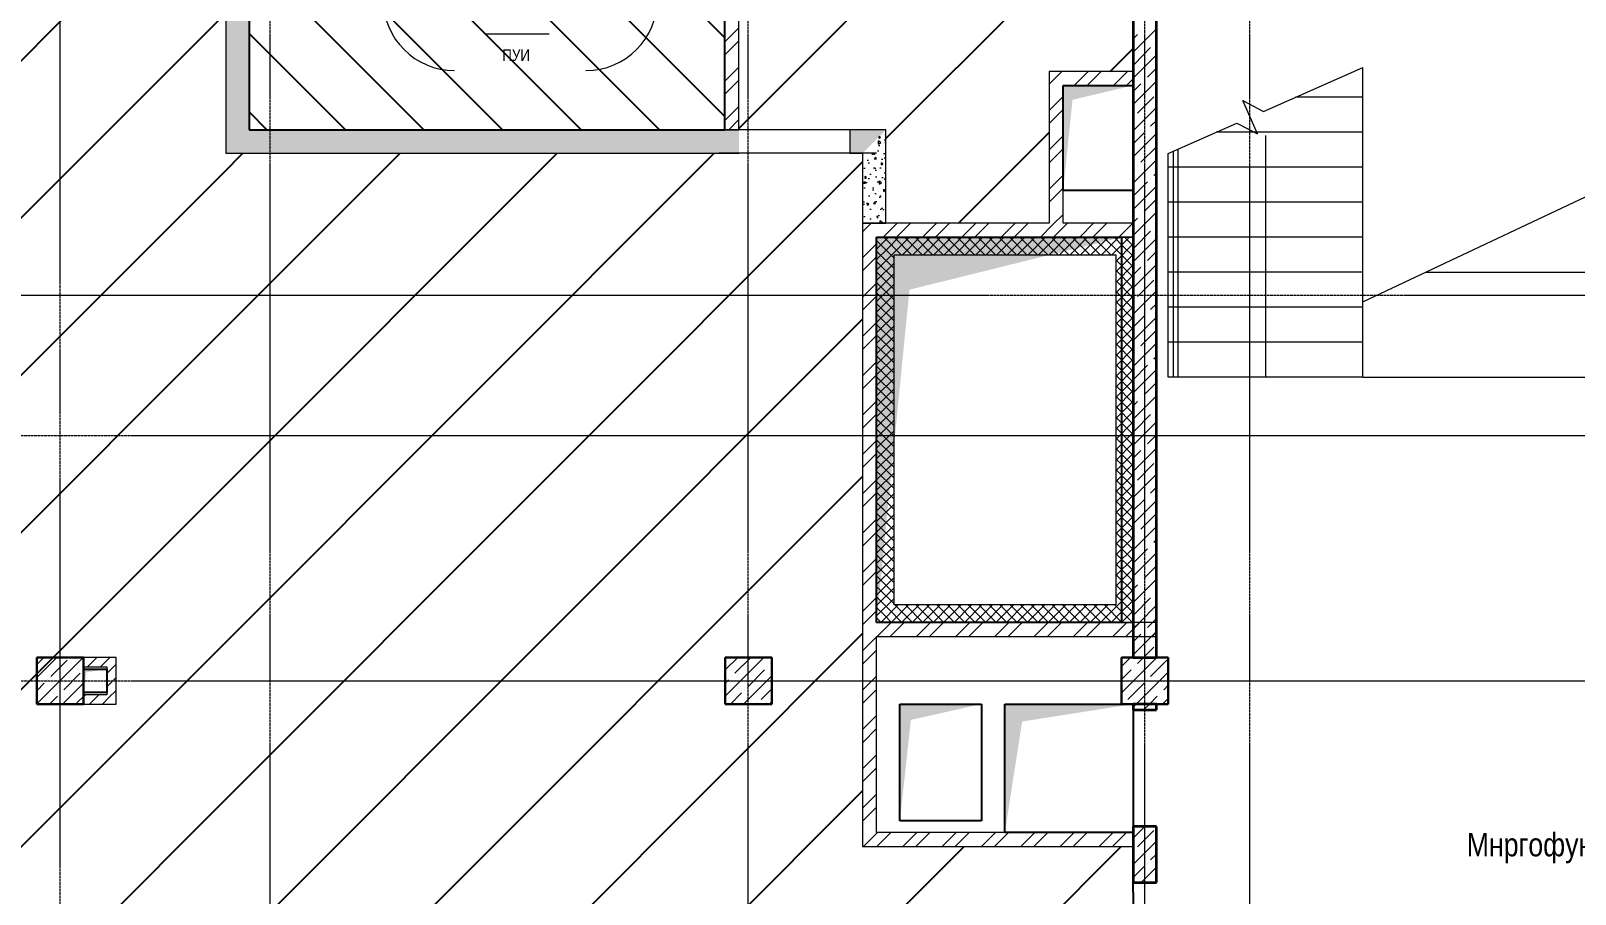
# Model space of a CAD drawing. Header units: millimetres. Extents: x 538266 to 1167394, y 114608 to 637157.
# Drawn here: x 847288 to 860527, y 193485 to 200880 of the extents above; entities that cross this region are included whole.
import ezdxf
from ezdxf.enums import TextEntityAlignment as Align

# ---------------------------------------------------------------- set-up
doc = ezdxf.new("R2010")
doc.units = ezdxf.units.MM
doc.linetypes.add('CENTER2', pattern=[28.575, 19.05, -3.175, 3.175, -3.175])
doc.linetypes.add('HIDDEN2', pattern=[4.7625, 3.175, -1.5875])
doc.layers.get('Defpoints').update_dxf_attribs({"color": 140})
doc.layers.add('A-AREA', color=7, linetype='Continuous', lineweight=15, true_color=0x7f7f7f)
doc.layers.add('РД_Оси_100', color=7, linetype='Continuous', lineweight=0, true_color=0x525252)
for name, color, linetype, lineweight in [('АР_Area', 5, 'Continuous', 5), ('АР_Колонны', 70, 'Continuous', 30), ('АР_площадь пом', 5, 'Continuous', 5), ('АР_Стены ЖБ', 7, 'Continuous', 35), ('АР_Стены кирпич', 32, 'Continuous', 20), ('АР_Стены ПЕНОблок', 52, 'Continuous', 20), ('АР_Утеплитель', 31, 'Continuous', 0), ('АР_Ф_ЛК', 7, 'Continuous', 5), ('АР_Штриховка', 8, 'Continuous', 0)]:
    doc.layers.add(name, color=color, linetype=linetype, lineweight=lineweight)
doc.layers.add('ЛК_Открытая', color=7, linetype='Continuous')
doc.layers.add('ФВ-5', color=7, linetype='Continuous')
doc.layers.add('РД_Проем', color=230, linetype='Continuous', lineweight=0, plot=False)
doc.layers.add('РД_проем_инж перемыч_подсчет', color=50, linetype='Continuous', plot=False)
doc.styles.add('style1', font='ARIALN.TTF')
pattern_1 = [(45, (602274.53, 0), (-168.3798, 168.3798), []), (45, (602386.78, 0), (-168.3798, 168.3798), [])]

# ---------------------------------------------------------------- blocks, each defined once
blk = doc.blocks.new('MOK-МаркаПом_овал_ареал')
for p, q in [((-5.36, 6.14), (5.89, 6.14)), ((-2.75, -3), (2.75, -3))]:
    blk.add_line(p, q)
for centre, radius, start, end in [((-5.36, 0), 6.14, 90, 270), ((5.89, 0), 6.14, 270, 90), ((-7.41, 0), 7.16, 0, 0.001)]:
    blk.add_arc(centre, radius, start, end)
at = {"color": 0, "style": 'style1'}
blk.add_attdef('АР-ПОМЕЩЕНИЕ:НОМЕР', text='', height=3, dxfattribs=at).set_placement((0.26, 0), align=Align.MIDDLE)
at = {"layer": 'Defpoints', "color": 2, "style": 'style1'}
blk.add_attdef('АР-ПОМЕЩЕНИЕ:НАИМЕНОВАНИЕ', text='', height=1, dxfattribs=at).set_placement((-0.09, -4.81), align=Align.MIDDLE)
blk = doc.blocks.new('MOK-МаркаПомещения1')
at = {"layer": 'A-AREA', "color": 0}
blk.add_line((-3.651, -1.944), (3.649, -1.944), dxfattribs=at)
at = {"layer": 'A-AREA', "color": 0, "style": 'style1'}
blk.add_attdef('АР-ПОМЕЩЕНИЕ:ПЛОЩАДЬ', text='', height=3, dxfattribs=at).set_placement((0, 0), align=Align.MIDDLE)
at = {"layer": 'Defpoints', "style": 'style1', "flags": 8}
blk.add_attdef('АР-ПОМЕЩЕНИЕ:НАИМЕНОВАНИЕ', text='', height=1, dxfattribs=at).set_placement((0, 2.956), align=Align.MIDDLE)
blk = doc.blocks.new('2_этаж')
at = {"layer": 'АР_Штриховка', "linetype": 'Continuous', "lineweight": 0, "true_color": 0x000000}
h = blk.add_hatch(dxfattribs=at)
h.set_pattern_fill('AR-CONC', color=18, angle=45, style=0)
h.set_pattern_definition([(95, (602274.53, 0), (140.09465, 117.55338), [19.05, -209.55]), (40, (602274.53, 0), (-160.01845, 110.17673), [15.24, -167.64058]), (145.451445, (602286.2, 9.8), (-19.9238, 227.7301), [16.19001, -178.09024]), (91.1842, (602238.6, 35.92), (221.41024, 161.95341), [28.575, -314.325]), (141.63556, (602257.06, 49.42), (-7.08662, 342.82676), [24.28502, -267.1356]), (36.18415, (602238.6, 35.92), (-7.08662, 342.82676), [22.85997, -251.45973]), (66, (602265.55, 44.9), (179.51998, 34.89515), [19.05, -209.55]), (11, (602265.55, 44.9), (-86.53993, 173.9412), [15.24, -167.64]), (116.451445, (602280.51, 47.81), (92.98005, 208.83634), [16.19001, -178.08994]), (82.5, (602274.53, 0), (-57.60547, 61.973414), [0, -165.608, 0, -170.18, 0, -168.275]), (52.5, (602274.53, 0), (-23.589727, 118.087), [0, -97.028, 0, -161.798, 0, -64.135]), (12.5, (602234.48, -40.05), (99.927863, 91.826196), [0, -63.5, 0, -198.12, 0, -262.89]), (2.5, (602216.52, -58.01), (86.763904, 122.72239), [0, -82.55, 0, -131.572, 0, -186.69])])
h.paths.add_polyline_path([(692594, 199833), (692794, 200033), (692794, 201083), (692594, 201083)], flags=0)
h.paths.add_polyline_path([(692594, 202183), (692794, 202183), (692794, 202443), (692594, 202443)], flags=0)
h.paths.add_polyline_path([(692594, 202443), (692794, 202443), (692794, 203343), (692594, 203343)], flags=0)
h.paths.add_polyline_path([(692594, 204443), (692794, 204443), (692794, 205263), (692594, 205263)], flags=0)
h.paths.add_polyline_path([(692594, 205263), (692794, 205263), (692794, 205533), (692594, 205533)], flags=0)
h.paths.add_polyline_path([(692594, 205533), (692794, 205533), (692794, 206033), (692594, 206033)], flags=0)
h.paths.add_polyline_path([(692594, 207133), (692794, 207133), (692794, 208333), (692594, 208333)], flags=0)
h.paths.add_polyline_path([(692594, 208333), (692794, 208333), (692794, 208453), (692594, 208453)], flags=0)
h = blk.add_hatch(dxfattribs=at)
h.set_pattern_fill('ANSI32', color=18, scale=25, style=0)
h.set_pattern_definition([(45, (602274.53, 0), (-168.3798, 168.3798), []), (45, (602386.78, 0), (-168.3798, 168.3798), [])])
h.paths.add_polyline_path([(696994, 201113), (696874, 201113), (696874, 200033), (696994, 200033)], flags=0)
h = blk.add_hatch(dxfattribs=at)
h.set_pattern_fill('ANSI32', color=18, scale=25, style=0)
h.set_pattern_definition([(45, (602274.53, -9e-11), (-168.3798, 168.3798), []), (45, (602386.78, -9e-11), (-168.3798, 168.3798), [])])
h.paths.add_polyline_path([(699654, 199233), (699734, 199203), (699774, 199233), (699774, 200413), (699654, 200533)], flags=0)
h = blk.add_hatch(dxfattribs=at)
h.set_pattern_fill('ANSI32', color=18, scale=25, style=0)
h.set_pattern_definition([(45, (602274.53, 0), (-168.3798, 168.3798), []), (45, (602386.78, 0), (-168.3798, 168.3798), [])])
h.paths.add_polyline_path([(699654, 200533), (699774, 200413), (700374, 200413), (700374, 200533)], flags=0)
h = blk.add_hatch(dxfattribs=at)
h.set_pattern_fill('AR-CONC', color=18, angle=45, style=0)
h.set_pattern_definition([(95, (602274.53, 0), (140.09465, 117.55338), [19.05, -209.55]), (40, (602274.53, 0), (-160.01845, 110.17673), [15.24, -167.64058]), (145.451445, (602286.2, 9.8), (-19.9238, 227.7301), [16.19001, -178.09024]), (91.1842, (602238.6, 35.92), (221.41024, 161.95341), [28.575, -314.325]), (141.63556, (602257.06, 49.42), (-7.08662, 342.82676), [24.28502, -267.1356]), (36.18415, (602238.6, 35.92), (-7.0866, 342.82676), [22.85997, -251.45973]), (66, (602265.55, 44.9), (179.51998, 34.89515), [19.05, -209.55]), (11, (602265.55, 44.9), (-86.53993, 173.9412), [15.24, -167.64]), (116.451445, (602280.51, 47.81), (92.98005, 208.83634), [16.19001, -178.08994]), (82.5, (602274.53, 0), (-57.60547, 61.973414), [0, -165.608, 0, -170.18, 0, -168.275]), (52.5, (602274.53, 0), (-23.589727, 118.087), [0, -97.028, 0, -161.798, 0, -64.135]), (12.5, (602234.48, -40.05), (99.927863, 91.826196), [0, -63.5, 0, -198.12, 0, -262.89]), (2.5, (602216.52, -58.01), (86.763904, 122.72239), [0, -82.55, 0, -131.572, 0, -186.69])])
h.paths.add_polyline_path([(692794, 200033), (692594, 199833), (696994, 199833), (696994, 200033)], flags=0)
h.paths.add_polyline_path([(697944, 200033), (697944, 199833), (698054, 199833), (698254, 200033)], flags=0)
h = blk.add_hatch(dxfattribs=at)
h.set_pattern_fill('AR-CONC', color=18, angle=-315, style=0)
h.set_pattern_definition([(95, (602274.53, 3e-11), (140.09465, 117.55338), [19.05, -209.55]), (40, (602274.53, 3e-11), (-160.01845, 110.17673), [15.24, -167.64058]), (145.451445, (602286.2, 9.8), (-19.9238, 227.7301), [16.19001, -178.09024]), (91.1842, (602238.6, 35.92), (221.41024, 161.95341), [28.575, -314.325]), (141.63556, (602257.06, 49.42), (-7.08662, 342.82676), [24.28502, -267.1356]), (36.18415, (602238.6, 35.92), (-7.0866, 342.82676), [22.85997, -251.45973]), (66, (602265.55, 44.9), (179.51998, 34.89515), [19.05, -209.55]), (11, (602265.55, 44.9), (-86.53993, 173.9412), [15.24, -167.64]), (116.451445, (602280.51, 47.81), (92.98005, 208.83634), [16.19001, -178.08994]), (82.5, (602274.53, 3e-11), (-57.60547, 61.973414), [0, -165.608, 0, -170.18, 0, -168.275]), (52.5, (602274.53, 3e-11), (-23.589727, 118.087), [0, -97.028, 0, -161.798, 0, -64.135]), (12.5, (602234.48, -40.05), (99.927863, 91.826196), [0, -63.5, 0, -198.12, 0, -262.89]), (2.5, (602216.52, -58.01), (86.763904, 122.72239), [0, -82.55, 0, -131.572, 0, -186.69])])
h.paths.add_polyline_path([(698254, 200033), (698054, 199833), (698054, 199233), (698254, 199233)], flags=0)
h = blk.add_hatch(dxfattribs=at)
h.set_pattern_fill('ANSI32', color=18, scale=25, style=0)
h.set_pattern_definition([(45, (602274.53, 2e-08), (-168.3798, 168.3798), []), (45, (602386.78, 2e-08), (-168.3798, 168.3798), [])])
h.paths.add_polyline_path([(698054, 199233), (698174, 199113), (699774, 199113), (699734, 199203), (699654, 199233)], flags=0)
h.paths.add_polyline_path([(699774, 199233), (699734, 199203), (699774, 199113), (700374, 199113), (700374, 199233)], flags=0)
h = blk.add_hatch(dxfattribs=at)
h.set_pattern_fill('ANSI32', color=18, scale=25, style=0)
h.set_pattern_definition([(45, (602274.53, -6e-11), (-168.3798, 168.3798), []), (45, (602386.78, -6e-11), (-168.3798, 168.3798), [])])
h.paths.add_polyline_path([(698054, 193893), (698174, 194013), (698174, 195693), (698144, 195773), (698054, 195813)], flags=0)
h.paths.add_polyline_path([(698054, 195813), (698144, 195773), (698174, 195813), (698174, 199113), (698054, 199233)], flags=0)
h = blk.add_hatch(dxfattribs=at)
h.set_pattern_fill('ANSI37', color=18, scale=20, angle=-360, style=0)
h.set_pattern_definition([(45, (602274.53, 0), (-44.90128, 44.90128), []), (135, (602274.53, 0), (-44.90128, -44.90128), [])])
h.paths.add_polyline_path([(698324, 198963), (698174, 199113), (698174, 195813), (698324, 195963)], flags=0)
h = blk.add_hatch(dxfattribs=at)
h.set_pattern_fill('ANSI37', color=18, scale=20, angle=-360, style=0)
h.set_pattern_definition([(45, (602274.53, 3e-11), (-44.90128, 44.90128), []), (135, (602274.53, 3e-11), (-44.90128, -44.90128), [])])
h.paths.add_polyline_path([(700224, 198963), (700374, 199113), (698174, 199113), (698324, 198963)], flags=0)
h = blk.add_hatch(dxfattribs=at)
h.set_pattern_fill('ANSI37', color=18, scale=20, style=0)
h.set_pattern_definition([(45, (602274.53, -3e-11), (-44.90128, 44.90128), []), (135, (602274.53, -3e-11), (-44.90128, -44.90128), [])])
h.paths.add_polyline_path([(700226, 195963), (700376, 195813), (700374, 199113), (700224, 198963)], flags=0)
h = blk.add_hatch(dxfattribs=at)
h.set_pattern_fill('ANSI37', color=18, scale=20, style=0)
h.set_pattern_definition([(45, (602274.53, 0), (-44.90128, 44.90128), []), (135, (602274.53, 0), (-44.90128, -44.90128), [])])
h.paths.add_polyline_path([(698324, 195963), (698174, 195813), (700376, 195813), (700226, 195963)], flags=0)
h = blk.add_hatch(dxfattribs=at)
h.set_pattern_fill('ANSI32', color=18, scale=25, angle=360, style=0)
h.set_pattern_definition(pattern_1)
h.paths.add_polyline_path([(700574, 195693), (700574, 195813), (698174, 195813), (698144, 195773), (698174, 195693)], flags=0)
at = {"layer": 'АР_Штриховка', "linetype": 'Continuous', "lineweight": 0, "ltscale": 0.5, "true_color": 0x000000}
h = blk.add_hatch(dxfattribs=at)
h.set_pattern_fill('ANSI31', color=18, scale=25, style=0)
h.set_pattern_definition([(45, (602274.53, 0), (-56.1266, 56.1266), [])])
h.paths.add_polyline_path([(691374, 195513), (691374, 195433), (691574, 195433), (691654, 195513)], flags=0)
h = blk.add_hatch(dxfattribs=at)
h.set_pattern_fill('ANSI31', color=18, scale=25, style=0)
h.set_pattern_definition([(45, (602274.53, 0), (-56.1266, 56.1266), [])])
h.paths.add_polyline_path([(691574, 195193), (691654, 195113), (691654, 195513), (691574, 195433)], flags=0)
h = blk.add_hatch(dxfattribs=at)
h.set_pattern_fill('ANSI31', color=18, scale=25, angle=360, style=0)
h.set_pattern_definition([(45, (602274.53, 0), (-56.1266, 56.1266), [])])
h.paths.add_polyline_path([(691654, 195113), (691574, 195193), (691374, 195193), (691374, 195113)], flags=0)
at = {"layer": 'АР_Штриховка', "linetype": 'Continuous', "lineweight": 0, "true_color": 0x000000}
h = blk.add_hatch(dxfattribs=at)
h.set_pattern_fill('ANSI32', color=18, scale=25, angle=360, style=0)
h.set_pattern_definition(pattern_1)
h.paths.add_polyline_path([(700374, 193893), (700374, 194013), (698174, 194013), (698054, 193893)], flags=0)
at = {"color": 18, "linetype": 'Continuous', "true_color": 0x000000}
for p, q in [((699774, 199513), (699774, 200413)), ((699774, 200413), (700374, 200413)), ((700374, 200413), (700374, 199513)), ((700374, 199513), (699774, 199513)), ((698174, 195813), (698174, 199113)), ((698174, 199113), (700274, 199113)), ((700274, 199113), (700274, 195813)), ((700274, 195813), (698174, 195813)), ((691374, 195212), (691374, 195412)), ((691374, 195412), (691574, 195412)), ((691374, 195212), (691374, 195412)), ((691374, 195412), (691574, 195412)), ((691574, 195412), (691574, 195212)), ((691574, 195412), (691574, 195212)), ((691574, 195212), (691374, 195212)), ((691574, 195212), (691374, 195212)), ((698374, 194113), (698374, 195113)), ((698374, 195113), (699074, 195113)), ((699074, 195113), (699074, 194113)), ((699274, 194013), (699274, 195113)), ((699274, 195113), (700374, 195113)), ((700374, 195113), (700374, 194013)), ((699074, 194113), (698374, 194113)), ((700374, 194013), (699274, 194013))]:
    blk.add_line(p, q, dxfattribs=at)
for points in [[(699774, 199513), (699774, 200413), (699854, 200290), (700374, 200413)], [(698174, 195813), (698174, 199113), (698456, 198663), (700274, 199113)], [(691374, 195212), (691374, 195412), (691400, 195385), (691574, 195412)], [(691374, 195212), (691374, 195412), (691400, 195385), (691574, 195412)], [(698374, 194113), (698374, 195113), (698468, 194977), (699074, 195113)], [(699274, 194013), (699274, 195113), (699422, 194963), (700374, 195113)]]:
    blk.add_solid(points, dxfattribs=at)
at = {"layer": 'АР_Колонны', "color": 18, "linetype": 'HIDDEN2', "lineweight": 25, "true_color": 0x000000}
for p, q in [((690974, 195513), (691374, 195513)), ((690974, 195113), (690974, 195513)), ((691374, 195513), (691374, 195113)), ((696876, 195513), (697276, 195513)), ((696876, 195113), (696876, 195513)), ((697276, 195513), (697276, 195113)), ((700274, 195513), (700674, 195513)), ((700274, 195113), (700274, 195513)), ((700674, 195513), (700674, 195113)), ((691374, 195113), (690974, 195113)), ((697276, 195113), (696876, 195113)), ((700674, 195113), (700274, 195113))]:
    blk.add_line(p, q, dxfattribs=at)
at = {"layer": 'АР_Колонны', "color": 18, "linetype": 'Continuous', "lineweight": 15, "true_color": 0x000000}
for p, q in [((691374, 195513), (690974, 195513)), ((690974, 195513), (690974, 195113)), ((691374, 195513), (690974, 195513)), ((690974, 195513), (690974, 195113)), ((691374, 195113), (691374, 195513)), ((691374, 195113), (691374, 195513)), ((697276, 195513), (696876, 195513)), ((696876, 195513), (696876, 195113)), ((697276, 195513), (696876, 195513)), ((696876, 195513), (696876, 195113)), ((697276, 195113), (697276, 195513)), ((697276, 195113), (697276, 195513)), ((700674, 195513), (700274, 195513)), ((700274, 195513), (700274, 195113)), ((700674, 195513), (700274, 195513)), ((700274, 195513), (700274, 195113)), ((700674, 195113), (700674, 195513)), ((700674, 195113), (700674, 195513)), ((690974, 195113), (691374, 195113)), ((690974, 195113), (691374, 195113)), ((696876, 195113), (697276, 195113)), ((696876, 195113), (697276, 195113)), ((700274, 195113), (700674, 195113)), ((700274, 195113), (700674, 195113))]:
    blk.add_line(p, q, dxfattribs=at)
at = {"layer": 'АР_Стены ЖБ', "color": 18, "linetype": 'Continuous', "lineweight": 35, "true_color": 0x000000}
for p, q in [((700374, 201113), (700374, 195813)), ((700574, 195813), (700574, 201113)), ((700374, 195813), (700374, 195513)), ((700574, 195513), (700574, 195813)), ((700374, 195513), (700574, 195513)), ((700574, 195113), (700374, 195113)), ((700374, 195113), (700374, 195063)), ((700374, 195063), (700574, 195063)), ((700574, 195063), (700574, 195113)), ((700574, 194063), (700374, 194063)), ((700374, 194063), (700374, 193583)), ((700574, 193583), (700574, 194063)), ((700374, 193583), (700574, 193583))]:
    blk.add_line(p, q, dxfattribs=at)
at = {"layer": 'АР_Стены ЖБ', "color": 18, "linetype": 'Continuous', "lineweight": 30, "true_color": 0x000000}
for p, q in [((691374, 195513), (690974, 195513)), ((690974, 195513), (690974, 195113)), ((691374, 195113), (691374, 195513)), ((697276, 195513), (696876, 195513)), ((696876, 195513), (696876, 195113)), ((697276, 195113), (697276, 195513)), ((700674, 195513), (700274, 195513)), ((700274, 195513), (700274, 195113)), ((700674, 195113), (700674, 195513)), ((690974, 195113), (691374, 195113)), ((696876, 195113), (697276, 195113)), ((700274, 195113), (700674, 195113))]:
    blk.add_line(p, q, dxfattribs=at)
at = {"layer": 'АР_Стены кирпич', "color": 18, "linetype": 'Continuous', "lineweight": 20, "true_color": 0x000000}
for p, q in [((696874, 201113), (696874, 200033)), ((696994, 200033), (696994, 201113)), ((699654, 200533), (699654, 199233)), ((700374, 200533), (699654, 200533)), ((700374, 200413), (700374, 200533)), ((699774, 199233), (699774, 200413)), ((699774, 200413), (700374, 200413)), ((696874, 200033), (696994, 200033)), ((699654, 199233), (698054, 199233)), ((698054, 199233), (698054, 195813)), ((700374, 199233), (699774, 199233)), ((700374, 199113), (700374, 199233)), ((698174, 199113), (699774, 199113)), ((698174, 195813), (698174, 199113)), ((699774, 199113), (700374, 199113)), ((698054, 195813), (698054, 193893)), ((700574, 195813), (698174, 195813)), ((700574, 195693), (700574, 195813)), ((698174, 195693), (700574, 195693)), ((698174, 194013), (698174, 195693)), ((700374, 194013), (698174, 194013)), ((700374, 193893), (700374, 194013)), ((698054, 193893), (700374, 193893))]:
    blk.add_line(p, q, dxfattribs=at)
at = {"layer": 'АР_Стены ПЕНОблок', "color": 18, "linetype": 'Continuous', "lineweight": 20, "true_color": 0x000000}
for p, q in [((692594, 201083), (692594, 199833)), ((692794, 200033), (692794, 201083)), ((696994, 200033), (692794, 200033)), ((697944, 200033), (697944, 199833)), ((698254, 200033), (697944, 200033)), ((698254, 199233), (698254, 200033)), ((692594, 199833), (696994, 199833)), ((697944, 199833), (698054, 199833)), ((698054, 199833), (698054, 199233)), ((698054, 199233), (698254, 199233)), ((691374, 195513), (691374, 195433)), ((691654, 195513), (691374, 195513)), ((691374, 195433), (691574, 195433)), ((691574, 195433), (691574, 195193)), ((691654, 195113), (691654, 195513)), ((691574, 195193), (691374, 195193)), ((691374, 195193), (691374, 195113)), ((691374, 195113), (691654, 195113))]:
    blk.add_line(p, q, dxfattribs=at)
at = {"layer": 'АР_Утеплитель', "color": 18, "linetype": 'Continuous', "lineweight": 0, "true_color": 0x000000}
for p, q in [((698174, 199113), (698174, 195813)), ((700374, 199113), (698174, 199113)), ((700376, 195813), (700374, 199113)), ((698324, 195963), (698324, 198963)), ((698324, 198963), (700224, 198963)), ((700224, 198963), (700226, 195963)), ((700226, 195963), (698324, 195963)), ((698174, 195813), (700376, 195813))]:
    blk.add_line(p, q, dxfattribs=at)
at = {"layer": 'АР_Ф_ЛК', "color": 18, "true_color": 0x000000}
for p, q in [((701490, 200191), (702344, 200568)), ((702344, 197913), (702344, 200568)), ((702344, 200313), (701767, 200313)), ((701439, 199998), (701313, 200284)), ((701313, 200284), (701490, 200191)), ((700674, 199831), (701262, 200091)), ((701262, 200091), (701439, 199998)), ((702344, 200013), (701086, 200013)), ((701509, 199984), (701509, 199518)), ((700674, 197913), (700674, 199831)), ((700719, 197913), (700719, 199851)), ((700759, 197913), (700759, 199869)), ((702344, 199713), (700674, 199713)), ((701509, 199518), (701509, 197913)), ((702344, 199413), (700674, 199413)), ((702344, 199113), (700674, 199113)), ((702344, 198813), (700674, 198813)), ((702344, 198513), (700674, 198513)), ((702344, 198213), (700674, 198213)), ((702344, 197913), (700674, 197913))]:
    blk.add_line(p, q, dxfattribs=at)
at = {"layer": 'АР_Штриховка', "color": 18, "linetype": 'Continuous', "lineweight": 5, "true_color": 0x000000}
for p, q in [((700374, 200698), (700574, 200898)), ((700374, 200811), (700412, 200849)), ((700440, 200877), (700440, 200877)), ((700384, 200596), (700524, 200737)), ((700552, 200765), (700552, 200765)), ((700374, 200474), (700574, 200674)), ((700374, 200249), (700574, 200449)), ((700468, 200456), (700468, 200456)), ((700496, 200484), (700574, 200562)), ((700374, 200362), (700440, 200428)), ((700412, 200176), (700552, 200316)), ((700374, 200025), (700574, 200225)), ((700384, 200147), (700384, 200147)), ((700524, 200063), (700574, 200113)), ((700374, 199913), (700468, 200007)), ((700374, 199800), (700574, 200000)), ((700496, 200035), (700496, 200035)), ((700440, 199755), (700574, 199888)), ((700374, 199576), (700574, 199776)), ((700374, 199688), (700384, 199698)), ((700412, 199727), (700412, 199727)), ((700552, 199642), (700574, 199664)), ((700374, 199464), (700496, 199586)), ((700374, 199351), (700574, 199551)), ((700524, 199614), (700524, 199614)), ((700468, 199334), (700574, 199439)), ((700374, 199127), (700574, 199327)), ((700374, 199239), (700412, 199277)), ((700440, 199306), (700440, 199306)), ((700384, 199025), (700524, 199165)), ((700552, 199193), (700552, 199193)), ((700374, 198902), (700574, 199102)), ((700496, 198913), (700574, 198990)), ((700374, 198678), (700574, 198878)), ((700374, 198790), (700440, 198857)), ((700468, 198885), (700468, 198885)), ((700412, 198604), (700552, 198744)), ((700374, 198453), (700574, 198653)), ((700384, 198576), (700384, 198576)), ((700496, 198464), (700496, 198464)), ((700524, 198492), (700574, 198541)), ((700374, 198341), (700468, 198436)), ((700374, 198229), (700574, 198429)), ((700374, 198004), (700574, 198204)), ((700440, 198183), (700574, 198317)), ((700374, 198117), (700384, 198127)), ((700412, 198155), (700412, 198155)), ((700552, 198071), (700574, 198092)), ((700374, 197892), (700496, 198015)), ((700374, 197780), (700574, 197980)), ((700524, 198043), (700524, 198043)), ((700468, 197762), (700574, 197868)), ((700374, 197555), (700574, 197755)), ((700374, 197668), (700412, 197706)), ((700440, 197734), (700440, 197734)), ((700374, 197331), (700574, 197531)), ((700384, 197453), (700524, 197594)), ((700552, 197622), (700552, 197622)), ((700496, 197341), (700574, 197419)), ((700374, 197106), (700574, 197306)), ((700374, 197219), (700440, 197285)), ((700468, 197313), (700468, 197313)), ((700412, 197032), (700552, 197173)), ((700374, 196882), (700574, 197082)), ((700384, 197004), (700384, 197004)), ((700496, 196892), (700496, 196892)), ((700524, 196920), (700574, 196970)), ((700374, 196770), (700468, 196864)), ((700374, 196657), (700574, 196857)), ((700440, 196611), (700574, 196745)), ((700374, 196433), (700574, 196633)), ((700374, 196545), (700384, 196555)), ((700412, 196583), (700412, 196583)), ((700524, 196471), (700524, 196471)), ((700552, 196499), (700574, 196521)), ((700374, 196321), (700496, 196443)), ((700374, 196208), (700574, 196408)), ((700468, 196191), (700574, 196296)), ((700374, 195984), (700574, 196184)), ((700374, 196096), (700412, 196134)), ((700440, 196162), (700440, 196162)), ((700384, 195882), (700524, 196022)), ((700427, 195813), (700574, 195959)), ((700552, 196050), (700552, 196050)), ((700374, 195759), (700427, 195813)), ((700496, 195770), (700540, 195813)), ((700540, 195813), (700574, 195847)), ((700374, 195535), (700574, 195735)), ((700374, 195647), (700440, 195713)), ((700468, 195742), (700468, 195742)), ((700464, 195513), (700552, 195601)), ((690974, 195340), (691147, 195513)), ((690974, 195115), (691372, 195513)), ((690983, 195461), (691035, 195513)), ((691095, 195349), (691235, 195489)), ((696876, 195405), (696984, 195513)), ((696876, 195180), (697209, 195513)), ((696960, 195377), (697097, 195513)), ((697241, 195433), (697241, 195433)), ((697269, 195461), (697276, 195468)), ((700274, 195435), (700352, 195513)), ((700274, 195210), (700577, 195513)), ((700384, 195433), (700384, 195433)), ((700412, 195461), (700464, 195513)), ((700524, 195349), (700664, 195489)), ((690974, 195227), (691039, 195293)), ((691067, 195321), (691067, 195321)), ((691196, 195113), (691374, 195291)), ((691207, 195236), (691347, 195377)), ((696876, 195292), (696904, 195321)), ((696932, 195349), (696932, 195349)), ((697033, 195113), (697276, 195355)), ((697072, 195264), (697213, 195405)), ((700274, 195323), (700356, 195405)), ((700328, 195152), (700468, 195293)), ((700401, 195113), (700674, 195386)), ((700496, 195321), (700496, 195321)), ((691084, 195113), (691151, 195180)), ((691179, 195208), (691179, 195208)), ((691319, 195124), (691374, 195178)), ((696921, 195113), (697016, 195208)), ((697044, 195236), (697044, 195236)), ((697185, 195152), (697276, 195243)), ((700513, 195113), (700580, 195180)), ((700608, 195208), (700608, 195208)), ((700626, 195113), (700674, 195161)), ((700636, 195236), (700674, 195274)), ((697157, 195124), (697157, 195124)), ((697258, 195113), (697276, 195131)), ((700300, 195124), (700300, 195124)), ((700374, 195086), (700401, 195113)), ((700463, 195063), (700513, 195113)), ((700374, 193963), (700474, 194063)), ((700412, 193889), (700552, 194030)), ((700374, 193739), (700574, 193939)), ((700384, 193861), (700384, 193861)), ((700524, 193777), (700574, 193827)), ((700374, 193627), (700468, 193721)), ((700443, 193583), (700574, 193714)), ((700496, 193749), (700496, 193749)), ((700555, 193583), (700574, 193602))]:
    blk.add_line(p, q, dxfattribs=at)
at = {"layer": 'ЛК_Открытая', "color": 18, "lineweight": 15, "true_color": 0x000000}
for p, q in [((702344, 198560), (716604, 205279)), ((702880, 198813), (716604, 198813)), ((702344, 197913), (716604, 197913))]:
    blk.add_line(p, q, dxfattribs=at)
at = {"layer": 'РД_Проем', "color": 18, "linetype": 'Continuous', "lineweight": 15, "true_color": 0x000000}
for p, q in [((697944, 200033), (696994, 200033)), ((697944, 199833), (696994, 199833))]:
    blk.add_line(p, q, dxfattribs=at)
at = {"layer": 'РД_проем_инж перемыч_подсчет', "color": 18, "linetype": 'Continuous', "lineweight": 15, "true_color": 0x000000}
for p, q in [((698174, 200033), (696824, 200033)), ((698174, 199833), (696824, 199833))]:
    blk.add_line(p, q, dxfattribs=at)
at = {"layer": 'АР_Area', "color": 18, "linetype": 'Continuous', "lineweight": 15, "true_color": 0x000000}
ref = blk.add_blockref('MOK-МаркаПом_овал_ареал', (695093, 201154), dxfattribs=dict(at, xscale=100, yscale=100, zscale=100))
ref.add_attrib('АР-ПОМЕЩЕНИЕ:НОМЕР', '2.102', dxfattribs={"layer": '0', "color": 0, "height": 350, "style": 'style1'}).set_placement((695093, 201154), align=Align.MIDDLE)
ref.add_attrib('АР-ПОМЕЩЕНИЕ:НАИМЕНОВАНИЕ', 'ПУИ', dxfattribs={"layer": 'Defpoints', "color": 2, "height": 100, "style": 'style1'}).set_placement((695084, 200672), align=Align.MIDDLE)
at = {"layer": 'АР_площадь пом', "color": 18, "linetype": 'Continuous', "lineweight": 15, "true_color": 0x000000}
ref = blk.add_blockref('MOK-МаркаПомещения1', (709463, 193295), dxfattribs=dict(at, xscale=200, yscale=200, zscale=100))
ref.add_attrib('АР-ПОМЕЩЕНИЕ:НАИМЕНОВАНИЕ', 'Мнргофункциональное многосветное пространство с функцией актового зала на 250 мест с эстрадой в уровне пола', dxfattribs={"layer": 'Defpoints', "height": 200, "style": 'style1'}).set_placement((709463, 193886), align=Align.MIDDLE)
ref.add_attrib('АР-ПОМЕЩЕНИЕ:ПЛОЩАДЬ', '310.88', dxfattribs={"layer": 'A-AREA', "color": 0, "height": 600, "style": 'style1'}).set_placement((709463, 193295), align=Align.MIDDLE)
at = {"layer": 'Defpoints', "color": 18, "true_color": 0x000000, "style": 'style1'}
for p in [(677971, 219836), (678101, 211681)]:
    blk.add_attdef('АР-ПОМЕЩЕНИЕ:НАИМЕНОВАНИЕ', text='', height=100, dxfattribs=at).set_placement(p, align=Align.MIDDLE)
blk = doc.blocks.new('СОШ_2200_АР_ОСИ_М100_28.05.24')
at = {"layer": 'РД_Оси_100', "color": 251, "linetype": 'CENTER2', "true_color": 0x636466}
for p, q in [((20100, -6155), (20100, 139938.679)), ((24200, -6155), (24200, 139938.679)), ((27600, -6155), (27600, 139938.679)), ((119910, 76200), (-5954.958, 76200)), ((-5954.958, 75000), (119910, 75000)), ((-5954.958, 72900), (95715.503, 72900))]:
    blk.add_line(p, q, dxfattribs=at)
for points in [[(18300, -6196.31), (18300, 139538.679), (18450, 139938.679)], [(28500, -6155), (28500, 139938.679)]]:
    blk.add_lwpolyline(points, dxfattribs=at)

msp = doc.modelspace()

# ---------------------------------------------------------------- hatches: boundary and pattern name
at = {"layer": 'ФВ-5'}
h = msp.add_hatch(dxfattribs=at)
h.set_pattern_fill('ANSI31', color=1, scale=150, angle=90)
h.paths.add_polyline_path([(865788, 210813), (865588, 210813), (864389, 210813, -0.618518), (864002, 210813), (863788, 210813), (863788, 210113), (863088, 210113), (863088, 209863), (863088, 209363), (862668, 209363), (862668, 209063), (864408, 209063), (865788, 209063)])
h.paths.add_polyline_path([(864846, 209933), (865396, 209933, -1), (865396, 209333), (864846, 209333, -1)], flags=16)
h.paths.add_polyline_path([(865848, 210813), (868588, 210813), (868588, 209063), (865848, 209063)])
h.paths.add_polyline_path([(849158, 200033), (853238, 200033), (853238, 202323), (849158, 202323)])
h = msp.add_hatch(dxfattribs=at)
h.set_pattern_fill('ANSI31', color=3, scale=300, style=0)
h.paths.add_polyline_path([(856738, 201693), (856018, 201693), (856018, 202713), (856018, 203353), (855918, 203353), (854798, 203353), (854048, 203353), (853778, 203353), (853778, 202323), (853358, 202323), (853358, 201513), (853638, 201513), (853638, 201113), (853358, 201113), (853358, 200033), (854538, 200033), (854618, 200033), (854618, 199233), (856018, 199233), (856018, 200533), (856738, 200533), (856738, 201113), (856638, 201113), (856638, 201513), (856738, 201513)])
h.paths.add_polyline_path([(854569, 201617), (854019, 201617, -1), (854019, 202217), (854569, 202217, -1)], flags=16)
h.paths.add_polyline_path([(864408, 208983), (862588, 208983), (862588, 209363), (862588, 209863), (862588, 210813), (860178, 210813), (858989, 210813, -0.618518), (858601, 210813), (857038, 210813), (857038, 209812), (857038, 209733), (859458, 209733), (859458, 209013), (859788, 209013), (859788, 208893), (859788, 208693), (859788, 207393), (859788, 205713), (862588, 205713), (862588, 205863), (863088, 205863), (863088, 205713), (864408, 205713)])
h.paths.add_polyline_path([(861555, 208077), (862105, 208077, -1), (862105, 207477), (861555, 207477, -1)], flags=16)
h.paths.add_polyline_path([(870288, 207213), (870288, 208513), (870288, 209513), (870288, 210813), (869088, 210813), (869088, 209863), (869088, 209363), (869088, 208983), (868588, 208983), (865788, 208983), (864488, 208983), (864488, 205713), (868588, 205713), (868588, 205863), (869088, 205863), (869088, 205713), (870288, 205713)])
h.paths.add_polyline_path([(867285, 208005), (867835, 208005, -1), (867835, 207405), (867285, 207405, -1)], flags=16)
h.paths.add_polyline_path([(853685, 201339), (854885, 201339), (854885, 201533), (853685, 201533)], flags=24)
h.paths.add_polyline_path([(853703, 201649), (854886, 201649), (854886, 202185), (853703, 202185)], flags=24)
h.paths.add_polyline_path([(861215, 207198), (862426, 207198), (862426, 207394), (861215, 207394)], flags=24)
h.paths.add_polyline_path([(861239, 207509), (862421, 207509), (862421, 208045), (861239, 208045)], flags=24)
h.paths.add_polyline_path([(866945, 207125), (868156, 207125), (868156, 207322), (866945, 207322)], flags=24)
h.paths.add_polyline_path([(866969, 207437), (868151, 207437), (868151, 207973), (866969, 207973)], flags=24)
h = msp.add_hatch(dxfattribs=at)
h.set_pattern_fill('ANSI31', color=3, scale=300, style=0)
h.paths.add_polyline_path([(848938, 207293), (844301, 207293), (844301, 191188), (848938, 191188)])
h.paths.add_polyline_path([(847338, 205413), (847338, 205813), (847738, 205813), (847738, 205413)], flags=16)
h.paths.add_polyline_path([(847336, 201513), (847736, 201513), (847736, 201113), (847336, 201113)], flags=16)
h.paths.add_polyline_path([(845745, 198351, -1), (845745, 197751), (845195, 197751, -1), (845195, 198351)], flags=16)
h.paths.add_polyline_path([(845970, 197257), (845970, 196857), (844970, 196857), (844970, 197257)], flags=16)
h.paths.add_polyline_path([(847738, 195433), (847938, 195433), (847938, 195212), (847938, 195193), (847753, 195193), (847738, 195178), (847738, 195113), (848018, 195113), (848018, 195513), (847738, 195513)], flags=16)
h.paths.add_polyline_path([(847338, 195513), (847738, 195513), (847738, 195412), (847938, 195412), (847938, 195212), (847738, 195212), (847738, 195113), (847336, 195113), (847338, 195115)], flags=16)
h.paths.add_polyline_path([(847338, 195513), (847738, 195513), (847738, 195113), (847338, 195113)], flags=0)
h.paths.add_polyline_path([(846105, 191445), (846525, 191445), (846525, 191228), (846105, 191228)], flags=16)
h = msp.add_hatch(dxfattribs=at)
h.set_pattern_fill('ANSI31', color=3, scale=300, style=0)
h.paths.add_polyline_path([(854418, 199833), (848938, 199833), (848938, 191188), (854418, 191188)])
h = msp.add_hatch(dxfattribs=at)
h.set_pattern_fill('ANSI31', color=3, scale=300, style=0)
h.paths.add_polyline_path([(856738, 193893), (854418, 193893), (854418, 191188), (856738, 191188)])

# ---------------------------------------------------------------- linework, layer by layer
msp.add_lwpolyline([(849158, 200033), (853238, 200033), (853238, 202323), (849158, 202323)], close=True)
at = {"color": 3}
msp.add_lwpolyline([(856770, 191751), (856738, 193583)], dxfattribs=at)

# ---------------------------------------------------------------- block references
msp.add_blockref('2_этаж', (156364, 0))
at = {"layer": 'РД_Оси_100'}
msp.add_blockref('СОШ_2200_АР_ОСИ_М100_28.05.24', (829238, 122413), dxfattribs=at)

doc.saveas('drawing.dxf')
